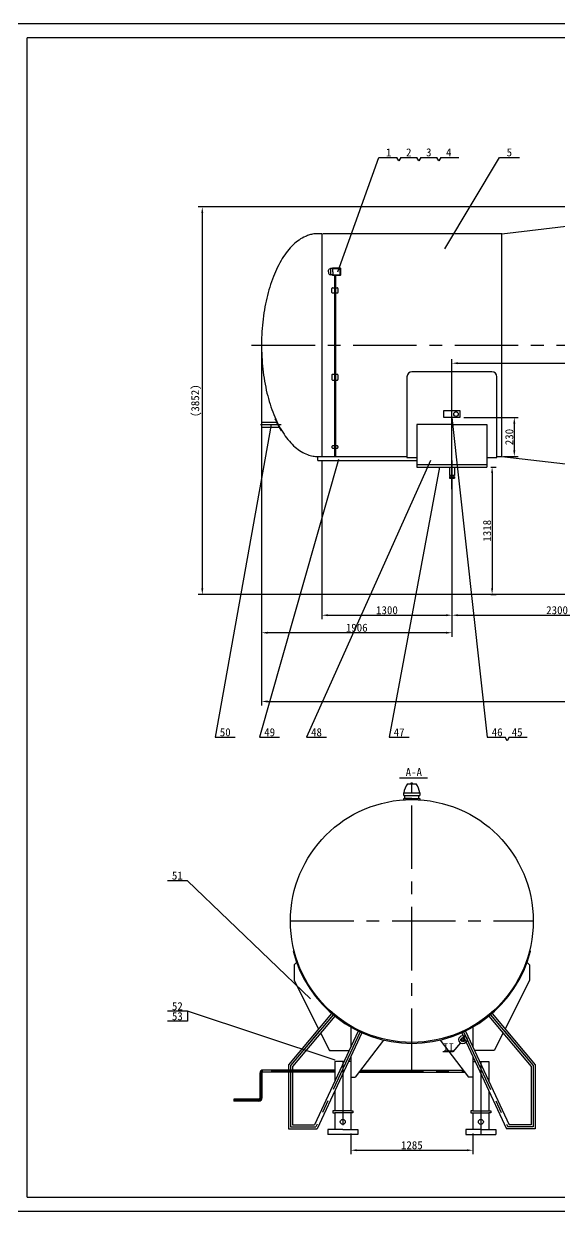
# Model space of a CAD drawing. Extents: x -95531 to 19990, y -17330 to 843.
# Drawn here: x -45236 to -44969, y -8623 to -8029 of the extents above; entities that cross this region are included whole.
import ezdxf

# ---------------------------------------------------------------- set-up
doc = ezdxf.new("R2010")
doc.units = 0
doc.linetypes.add('CENTERX2', pattern=[101.6, 63.5, -12.7, 12.7, -12.7])
doc.layers.get('0').update_dxf_attribs({"linetype": 'CONTINUOUS'})
doc.layers.get('DEFPOINTS').update_dxf_attribs({"linetype": 'CONTINUOUS'})
for name, color, linetype in [('1', 5, 'CONTINUOUS'), ('2', 1, 'CONTINUOUS'), ('LAYER1', 1, 'CONTINUOUS'), ('LAYER2', 2, 'CONTINUOUS'), ('LAYER3', 5, 'CONTINUOUS'), ('LAYER6', 7, 'CENTERX2')]:
    doc.layers.add(name, color=color, linetype=linetype)
doc.styles.get("Standard").update_dxf_attribs({"font": 'SimSun.ttf', "height": 4})
doc.dimstyles.new('STANDARD$0', dxfattribs={"dimtxt": 5, "dimasz": 3, "dimexe": 2, "dimexo": 2, "dimgap": 0.5, "dimtad": 1, "dimdec": 4, "dimzin": 0, "dimdsep": 46, "dimtxsty": 'Standard', "dimcen": 2, "dimadec": 0, "dimazin": 0, "dimtfac": 1, "dimtdec": 4, "dimtofl": 0, "dimtmove": 0, "dimatfit": 3, "dimfxl": 1, "dimtolj": 1, "dimtzin": 0, "dimarcsym": 0})

# ---------------------------------------------------------------- blocks, each defined once
blk = doc.blocks.new('*D517')
at = {"color": 0, "linetype": 'ByBlock'}
for p, q in [((-46776.46, -8250.97), (-46773.89, -8250.97)), ((-46775.89, -8253.97), (-46775.89, -8311.7)), ((-46776.46, -8314.7), (-46773.89, -8314.7))]:
    blk.add_line(p, q, dxfattribs=at)
for points in [[(-46776.39, -8253.97), (-46775.39, -8253.97), (-46775.89, -8250.97)], [(-46776.39, -8311.7), (-46775.39, -8311.7), (-46775.89, -8314.7)]]:
    blk.add_solid(points, dxfattribs=at)
at = {"layer": 'DEFPOINTS', "color": 0, "linetype": 'ByBlock'}
for p in [(-46778.46, -8250.97), (-46778.46, -8314.7), (-46775.89, -8314.7)]:
    blk.add_point(p, dxfattribs=at)
at = {"color": 0, "linetype": 'ByBlock', "insert": (-46778.39, -8282.84), "char_height": 4, "attachment_point": 5, "rotation": 90}
blk.add_mtext('\\A1;1318', dxfattribs=at)
blk = doc.blocks.new('*D523')
at = {"color": 0, "linetype": 'ByBlock'}
for p, q in [((-46798.52, -8584.15), (-46798.52, -8594.59)), ((-46737.52, -8584.15), (-46737.52, -8594.59)), ((-46795.52, -8592.59), (-46740.52, -8592.59))]:
    blk.add_line(p, q, dxfattribs=at)
for points in [[(-46795.52, -8592.09), (-46795.52, -8593.09), (-46798.52, -8592.59)], [(-46740.52, -8592.09), (-46740.52, -8593.09), (-46737.52, -8592.59)]]:
    blk.add_solid(points, dxfattribs=at)
at = {"layer": 'DEFPOINTS', "color": 0, "linetype": 'ByBlock'}
for p in [(-46798.52, -8582.15), (-46737.52, -8582.15), (-46737.52, -8592.59)]:
    blk.add_point(p, dxfattribs=at)
at = {"color": 0, "linetype": 'ByBlock', "insert": (-46768.02, -8590.09), "char_height": 4, "attachment_point": 5}
blk.add_mtext('\\A1;1285', dxfattribs=at)
blk = doc.blocks.new('*D552')
at = {"color": 0, "linetype": 'ByBlock'}
for p, q in [((-44907.2, -8247.96), (-44907.2, -8327.07)), ((-45022.2, -8264), (-45022.2, -8327.07)), ((-45019.2, -8325.07), (-44910.2, -8325.07))]:
    blk.add_line(p, q, dxfattribs=at)
for points in [[(-45019.2, -8324.57), (-45019.2, -8325.57), (-45022.2, -8325.07)], [(-44910.2, -8324.57), (-44910.2, -8325.57), (-44907.2, -8325.07)]]:
    blk.add_solid(points, dxfattribs=at)
at = {"layer": 'DEFPOINTS', "color": 0, "linetype": 'ByBlock'}
for p in [(-44907.2, -8245.96), (-45022.2, -8262), (-44907.2, -8325.07)]:
    blk.add_point(p, dxfattribs=at)
at = {"color": 0, "linetype": 'ByBlock', "insert": (-44969.66, -8322.57), "char_height": 4, "attachment_point": 5}
blk.add_mtext('\\A1;2300', dxfattribs=at)
blk = doc.blocks.new('*D553')
at = {"color": 0, "linetype": 'ByBlock'}
for p, q in [((-45087.2, -8247.7), (-45087.2, -8327.08)), ((-45022.2, -8247.7), (-45022.2, -8327.08)), ((-45084.2, -8325.08), (-45025.2, -8325.08))]:
    blk.add_line(p, q, dxfattribs=at)
for points in [[(-45084.2, -8324.58), (-45084.2, -8325.58), (-45087.2, -8325.08)], [(-45025.2, -8324.58), (-45025.2, -8325.58), (-45022.2, -8325.08)]]:
    blk.add_solid(points, dxfattribs=at)
at = {"layer": 'DEFPOINTS', "color": 0, "linetype": 'ByBlock'}
for p in [(-45087.2, -8245.7), (-45022.2, -8245.7), (-45022.2, -8325.08)]:
    blk.add_point(p, dxfattribs=at)
at = {"color": 0, "linetype": 'ByBlock', "insert": (-45054.7, -8322.58), "char_height": 4, "attachment_point": 5}
blk.add_mtext('\\A1;1300', dxfattribs=at)
blk = doc.blocks.new('*D554')
at = {"color": 0, "linetype": 'ByBlock'}
for p, q in [((-45117.4, -8192), (-45117.4, -8335.83)), ((-45022.2, -8287.14), (-45022.2, -8335.83)), ((-45025.2, -8333.83), (-45114.4, -8333.83))]:
    blk.add_line(p, q, dxfattribs=at)
for points in [[(-45114.4, -8333.33), (-45114.4, -8334.33), (-45117.4, -8333.83)], [(-45025.2, -8333.33), (-45025.2, -8334.33), (-45022.2, -8333.83)]]:
    blk.add_solid(points, dxfattribs=at)
at = {"layer": 'DEFPOINTS', "color": 0, "linetype": 'ByBlock'}
for p in [(-45117.4, -8190), (-45022.2, -8285.14), (-45117.4, -8333.83)]:
    blk.add_point(p, dxfattribs=at)
at = {"color": 0, "linetype": 'ByBlock', "insert": (-45069.8, -8331.33), "char_height": 4, "attachment_point": 5}
blk.add_mtext('\\A1;1906', dxfattribs=at)
blk = doc.blocks.new('*D555')
at = {"color": 0, "linetype": 'ByBlock'}
for p, q in [((-45016.2, -8226.25), (-44989.03, -8226.25)), ((-44991.03, -8229.25), (-44991.03, -8242.7)), ((-44996.45, -8245.7), (-44989.03, -8245.7))]:
    blk.add_line(p, q, dxfattribs=at)
for points in [[(-44991.53, -8229.25), (-44990.53, -8229.25), (-44991.03, -8226.25)], [(-44991.53, -8242.7), (-44990.53, -8242.7), (-44991.03, -8245.7)]]:
    blk.add_solid(points, dxfattribs=at)
at = {"layer": 'DEFPOINTS', "color": 0, "linetype": 'ByBlock'}
for p in [(-45018.2, -8226.25), (-44998.45, -8245.7), (-44991.03, -8245.7)]:
    blk.add_point(p, dxfattribs=at)
at = {"color": 0, "linetype": 'ByBlock', "insert": (-44993.53, -8235.97), "char_height": 4, "attachment_point": 5, "rotation": 90}
blk.add_mtext('\\A1;230', dxfattribs=at)
blk = doc.blocks.new('*D556')
at = {"color": 0, "linetype": 'ByBlock'}
for p, q in [((-45022.2, -8220.75), (-45022.2, -8197.08)), ((-45019.2, -8199.08), (-44888.2, -8199.08)), ((-44885.2, -8260.77), (-44885.2, -8197.08))]:
    blk.add_line(p, q, dxfattribs=at)
for points in [[(-45019.2, -8198.58), (-45019.2, -8199.58), (-45022.2, -8199.08)], [(-44888.2, -8198.58), (-44888.2, -8199.58), (-44885.2, -8199.08)]]:
    blk.add_solid(points, dxfattribs=at)
at = {"layer": 'DEFPOINTS', "color": 0, "linetype": 'ByBlock'}
for p in [(-44885.2, -8199.08), (-45022.2, -8222.75), (-44885.2, -8262.77)]:
    blk.add_point(p, dxfattribs=at)
at = {"color": 0, "linetype": 'ByBlock', "insert": (-44953.7, -8196.58), "char_height": 4, "attachment_point": 5}
blk.add_mtext('\\A1;2740', dxfattribs=at)
blk = doc.blocks.new('*D559')
at = {"color": 0, "linetype": 'ByBlock'}
for p, q in [((-45117.4, -8220.68), (-45117.4, -8370.2)), ((-44468.2, -8310.17), (-44468.2, -8370.2)), ((-45114.4, -8368.2), (-44471.2, -8368.2))]:
    blk.add_line(p, q, dxfattribs=at)
for points in [[(-45114.4, -8367.7), (-45114.4, -8368.7), (-45117.4, -8368.2)], [(-44471.2, -8367.7), (-44471.2, -8368.7), (-44468.2, -8368.2)]]:
    blk.add_solid(points, dxfattribs=at)
at = {"layer": 'DEFPOINTS', "color": 0, "linetype": 'ByBlock'}
for p in [(-45117.4, -8218.68), (-44468.2, -8308.17), (-44468.2, -8368.2)]:
    blk.add_point(p, dxfattribs=at)
at = {"color": 0, "linetype": 'ByBlock', "insert": (-44792.8, -8365.16), "char_height": 4, "attachment_point": 5}
blk.add_mtext('\\A1;(12986)', dxfattribs=at)
blk = doc.blocks.new('*D560')
at = {"color": 0, "linetype": 'ByBlock'}
for p, q in [((-44916.2, -8120.93), (-45149, -8120.93)), ((-45147, -8123.93), (-45147, -8311.7)), ((-44936.84, -8314.7), (-45149, -8314.7))]:
    blk.add_line(p, q, dxfattribs=at)
for points in [[(-45147.5, -8123.93), (-45146.5, -8123.93), (-45147, -8120.93)], [(-45147.5, -8311.7), (-45146.5, -8311.7), (-45147, -8314.7)]]:
    blk.add_solid(points, dxfattribs=at)
at = {"layer": 'DEFPOINTS', "color": 0, "linetype": 'ByBlock'}
for p in [(-44914.2, -8120.93), (-45147, -8314.7), (-44934.84, -8314.7)]:
    blk.add_point(p, dxfattribs=at)
at = {"color": 0, "linetype": 'ByBlock', "insert": (-45150.03, -8217.82), "char_height": 4, "attachment_point": 5, "rotation": 90}
blk.add_mtext('\\A1;(3852)', dxfattribs=at)

msp = doc.modelspace()

# ---------------------------------------------------------------- linework, layer by layer
at = {"layer": '1', "color": 2}
for p, q in [((-43998.45906, -8029.33823), (-45259.45906, -8029.33823)), ((-45259.45906, -8623.08423), (-43998.45906, -8623.08423))]:
    msp.add_line(p, q, dxfattribs=at)
at = {"layer": '1', "color": 1}
for p, q in [((-45046.2512, -8415.14048), (-45038.2712, -8415.14048)), ((-45046.2512, -8416.63683), (-45038.2712, -8416.63683)), ((-45046.2512, -8417.38478), (-45046.2512, -8416.63683)), ((-45038.2712, -8416.63683), (-45038.2712, -8417.38478)), ((-45234.45906, -8616.02423), (-44035.51906, -8616.02423))]:
    msp.add_line(p, q, dxfattribs=at)
at = {"layer": '2'}
msp.add_line((-44005.51907, -8036.39823), (-45234.45906, -8036.39823), dxfattribs=at)
at = {"layer": 'LAYER1'}
for p, q in [((-45058.80423, -8096.16173), (-45049.80423, -8096.16173)), ((-45047.80423, -8096.16173), (-45039.80423, -8096.16173)), ((-45037.80423, -8096.16173), (-45029.80423, -8096.16173)), ((-45027.80423, -8096.16173), (-45018.80423, -8096.16173)), ((-44998.5181, -8096.16173), (-44988.5181, -8096.16173)), ((-45087.19628, -8134.29916), (-45089.19628, -8134.29916)), ((-45087.19628, -8134.29916), (-45087.19628, -8245.69916)), ((-44997.19628, -8134.29916), (-45086.69628, -8134.29916)), ((-44997.19628, -8134.29916), (-44954.19628, -8129.29916)), ((-44997.19628, -8245.69916), (-44997.19628, -8134.29916)), ((-45083.46707, -8151.96039), (-45082.89628, -8151.79089)), ((-45081.69628, -8151.79089), (-45082.89628, -8151.79089)), ((-45082.89628, -8151.79089), (-45082.89628, -8154.82269)), ((-45077.94628, -8151.61443), (-45081.94628, -8151.61443)), ((-45081.69628, -8153.30679), (-45081.69628, -8151.79089)), ((-45081.69628, -8151.79089), (-45078.19628, -8151.79089)), ((-45078.19628, -8151.79089), (-45078.19628, -8154.82269)), ((-45077.69628, -8154.74916), (-45077.69628, -8151.86443)), ((-45083.89628, -8153.30679), (-45083.89628, -8152.53557)), ((-45083.89628, -8153.30679), (-45083.89628, -8154.07802)), ((-45083.46707, -8154.6532), (-45082.89628, -8154.82269)), ((-45081.69628, -8154.82269), (-45082.89628, -8154.82269)), ((-45081.94628, -8154.99916), (-45080.94628, -8154.99916)), ((-45081.69628, -8153.30679), (-45081.69628, -8154.82269)), ((-45081.69628, -8154.82269), (-45078.19628, -8154.82269)), ((-45080.94628, -8154.82269), (-45080.94628, -8245.69916)), ((-45080.44628, -8154.82269), (-45080.44628, -8245.69916)), ((-45080.44628, -8154.99916), (-45077.94628, -8154.99916)), ((-45082.19628, -8163.74916), (-45082.19628, -8161.63522)), ((-45081.94628, -8161.38522), (-45080.94628, -8161.38522)), ((-45080.94628, -8163.99916), (-45081.94628, -8163.99916)), ((-45080.44628, -8161.38522), (-45079.44628, -8161.38522)), ((-45079.44628, -8163.99916), (-45080.44628, -8163.99916)), ((-45079.19628, -8161.63522), (-45079.19628, -8163.74916)), ((-45082.19628, -8204.92313), (-45082.19628, -8207.24916)), ((-45080.94628, -8204.67313), (-45081.94628, -8204.67313)), ((-45079.44628, -8204.67313), (-45080.44628, -8204.67313)), ((-45079.19628, -8204.92313), (-45079.19628, -8207.24916)), ((-45002.19628, -8203.34916), (-45042.19628, -8203.34916)), ((-45081.94628, -8207.49916), (-45080.94628, -8207.49916)), ((-45080.44628, -8207.49916), (-45079.44628, -8207.49916)), ((-45044.69628, -8205.84916), (-45044.69628, -8244.99916)), ((-44999.69628, -8244.99916), (-44999.69628, -8205.84916)), ((-45026.19628, -8222.74804), (-45018.19628, -8222.74804)), ((-45026.19628, -8226.24804), (-45026.19628, -8222.74804)), ((-45018.19628, -8222.74804), (-45018.19628, -8226.24804)), ((-45117.39606, -8228.53227), (-45117.39606, -8231.03227)), ((-45117.39606, -8228.53227), (-45109.93058, -8228.53227)), ((-45110.40798, -8226.78227), (-45110.68222, -8226.90391)), ((-45018.19628, -8226.24804), (-45026.19628, -8226.24804)), ((-45117.39606, -8231.03227), (-45108.65069, -8231.03227)), ((-45107.2986, -8232.78227), (-45107.55517, -8232.93773)), ((-45022.19628, -8229.66636), (-45039.69628, -8229.66636)), ((-45039.69628, -8229.66636), (-45039.69628, -8246.19916)), ((-45022.19628, -8229.66636), (-45004.69628, -8229.66636)), ((-45004.69628, -8229.66636), (-45004.69628, -8246.19916)), ((-45082.19628, -8240.66011), (-45082.19628, -8241.24916)), ((-45080.94628, -8240.41011), (-45081.94628, -8240.41011)), ((-45079.44628, -8240.41011), (-45080.44628, -8240.41011)), ((-45079.19628, -8240.66011), (-45079.19628, -8241.24916)), ((-45089.19628, -8245.69916), (-45044.69628, -8245.69916)), ((-45089.19628, -8247.69916), (-45089.19628, -8245.69916)), ((-45081.94628, -8241.49916), (-45080.94628, -8241.49916)), ((-45080.44628, -8241.49916), (-45079.44628, -8241.49916)), ((-45044.69628, -8244.99916), (-45044.69628, -8246.19916)), ((-45044.69628, -8246.19916), (-45039.69628, -8246.19916)), ((-45039.69628, -8246.19916), (-45039.69628, -8250.97374)), ((-45004.69628, -8246.19916), (-45004.69628, -8250.97374)), ((-45004.69628, -8246.19916), (-44999.69628, -8246.19916)), ((-44999.69628, -8246.19916), (-44999.69628, -8244.99916)), ((-44999.69628, -8245.69916), (-44997.19628, -8245.69916)), ((-44997.19628, -8245.69916), (-44954.19628, -8250.69916)), ((-45089.19628, -8247.69916), (-45039.69628, -8247.69916)), ((-45039.69628, -8249.72374), (-45004.69628, -8249.72374)), ((-45039.69628, -8250.97374), (-45004.69628, -8250.97374)), ((-45023.44628, -8250.97374), (-45023.44628, -8255.17374)), ((-45022.19628, -8250.97374), (-45020.94628, -8250.97374)), ((-45020.94628, -8250.97374), (-45020.94628, -8255.17374)), ((-45020.94628, -8255.17374), (-45023.44628, -8255.17374)), ((-45023.44628, -8255.17374), (-45023.34628, -8255.17374)), ((-45023.44628, -8255.80336), (-45020.94628, -8255.80336)), ((-45023.44628, -8255.80336), (-45023.34628, -8255.80336)), ((-45023.44628, -8255.80336), (-45023.44628, -8256.60336)), ((-45023.44628, -8256.60336), (-45020.94628, -8256.60336)), ((-45023.09628, -8255.55336), (-45023.09628, -8255.42374)), ((-45021.29628, -8255.42374), (-45021.29628, -8255.55336)), ((-45021.04628, -8255.17374), (-45020.94628, -8255.17374)), ((-45020.94628, -8255.80336), (-45021.04628, -8255.80336)), ((-45020.94628, -8255.80336), (-45020.94628, -8256.60336)), ((-44468.19628, -8314.69916), (-45119.66528, -8314.69916)), ((-45140.52674, -8386.11554), (-45130.52674, -8386.11554)), ((-45118.33738, -8386.11554), (-45108.33738, -8386.11554)), ((-45094.92034, -8386.11554), (-45084.92034, -8386.11554)), ((-45053.61521, -8386.11554), (-45043.61521, -8386.11554)), ((-45004.60633, -8386.11554), (-44995.60633, -8386.11554)), ((-44993.60633, -8386.11554), (-44984.60633, -8386.11554)), ((-45044.377, -8409.32444), (-45040.1454, -8409.32444)), ((-45042.5112, -8409.32444), (-45042.5112, -8408.88714)), ((-45042.5112, -8408.88714), (-45042.0112, -8408.88714)), ((-45042.2612, -8409.32444), (-45042.5112, -8409.32444)), ((-45042.0112, -8408.88714), (-45042.0112, -8409.32444)), ((-45046.2512, -8415.14048), (-45046.2512, -8413.92303)), ((-45046.2512, -8413.92303), (-45038.2712, -8413.92303)), ((-45045.7612, -8416.63683), (-45045.7612, -8415.14048)), ((-45042.2612, -8416.63683), (-45045.7612, -8416.63683)), ((-45038.7612, -8416.63683), (-45038.7612, -8415.14048)), ((-45038.2712, -8413.92303), (-45038.2712, -8415.14048)), ((-45154.46675, -8457.79467), (-45164.46675, -8457.79467)), ((-45101.07863, -8492.9535), (-45101.56312, -8493.07706)), ((-44983.44377, -8492.9535), (-44982.95928, -8493.07706)), ((-45099.85417, -8498.6535), (-45101.09161, -8499.89094)), ((-45101.09161, -8499.89094), (-45101.09161, -8507.6535)), ((-44984.66823, -8498.6535), (-44983.4308, -8499.89094)), ((-44983.4308, -8499.89094), (-44983.4308, -8507.6535)), ((-45101.09161, -8507.6535), (-45088.8557, -8531.92694)), ((-44983.4308, -8507.6535), (-44995.6667, -8531.92694)), ((-45154.46675, -8523.08501), (-45164.46675, -8523.08501)), ((-45082.3606, -8524.18637), (-45103.9612, -8549.92897)), ((-45080.82851, -8525.47195), (-45101.9612, -8550.65691)), ((-45003.6939, -8525.47195), (-44982.5612, -8550.65691)), ((-45002.16181, -8524.18637), (-44980.5612, -8549.92897)), ((-45154.46675, -8528.08501), (-45164.46675, -8528.08501)), ((-45072.7612, -8531.01186), (-45072.7612, -8540.99476)), ((-45011.7612, -8531.01186), (-45011.7612, -8540.99476)), ((-45069.02829, -8532.98951), (-45090.88045, -8579.85161)), ((-45067.21568, -8533.83475), (-45089.60631, -8581.85161)), ((-45087.87588, -8533.87069), (-45083.44859, -8542.6535)), ((-45056.42776, -8537.49129), (-45070.5112, -8556.11186)), ((-45028.09464, -8537.49129), (-45014.0112, -8556.11186)), ((-45017.30673, -8533.83475), (-44994.9161, -8581.85161)), ((-45016.29897, -8535.99589), (-45017.22435, -8536.46726)), ((-45015.45068, -8537.81506), (-45016.31384, -8538.25474)), ((-45015.49411, -8532.98951), (-44993.64196, -8579.85161)), ((-44996.64652, -8533.87069), (-45001.07381, -8542.6535)), ((-45083.0112, -8542.6535), (-45083.44859, -8542.6535)), ((-45083.44859, -8542.6535), (-45083.0112, -8542.6535)), ((-45083.0112, -8542.6535), (-45073.53469, -8542.6535)), ((-45001.07381, -8542.6535), (-45010.98772, -8542.6535)), ((-45001.07381, -8542.6535), (-45001.5112, -8542.6535)), ((-45103.9612, -8549.92897), (-45103.9612, -8552.48161)), ((-45103.9612, -8549.92897), (-45103.9612, -8552.48161)), ((-45080.7612, -8548.25471), (-45080.7612, -8558.15082)), ((-45076.14657, -8548.25471), (-45080.7612, -8548.25471)), ((-45072.7612, -8548.25471), (-45073.93981, -8548.25471)), ((-45072.7612, -8545.72716), (-45072.7612, -8569.59381)), ((-45011.7612, -8545.72716), (-45011.7612, -8569.59381)), ((-45011.7612, -8548.25471), (-45010.58259, -8548.25471)), ((-45008.37583, -8548.25471), (-45003.7612, -8548.25471)), ((-45003.7612, -8548.25471), (-45003.7612, -8558.15082)), ((-44980.5612, -8549.92897), (-44980.5612, -8552.48161)), ((-45118.15943, -8553.98161), (-45118.15943, -8566.4821)), ((-45117.15943, -8553.98161), (-45117.15943, -8566.4821)), ((-45080.7612, -8552.48161), (-45116.65943, -8552.48161)), ((-45080.7612, -8553.48161), (-45116.65943, -8553.48161)), ((-45103.9612, -8553.48161), (-45103.9612, -8581.85161)), ((-45101.9612, -8550.65691), (-45101.9612, -8552.48161)), ((-45101.9612, -8550.65691), (-45101.9612, -8552.48161)), ((-45101.9612, -8553.48161), (-45101.9612, -8579.85161)), ((-45068.52184, -8553.48161), (-45016.00056, -8553.48161)), ((-45067.7655, -8552.48161), (-45016.7569, -8552.48161)), ((-44982.5612, -8550.65691), (-44982.5612, -8552.48161)), ((-44982.5612, -8552.48161), (-44982.5612, -8579.85161)), ((-44980.5612, -8552.48161), (-44980.5612, -8581.85161)), ((-45072.7612, -8556.11186), (-45070.5112, -8556.11186)), ((-45011.7612, -8556.11186), (-45014.0112, -8556.11186)), ((-45131.20905, -8566.9821), (-45131.20905, -8567.9821)), ((-45118.65943, -8566.9821), (-45131.20905, -8566.9821)), ((-45080.7612, -8562.88322), (-45080.7612, -8569.59381)), ((-45003.7612, -8562.88322), (-45003.7612, -8569.59381)), ((-45118.65943, -8567.9821), (-45131.20905, -8567.9821)), ((-45081.7612, -8572.83421), (-45081.7612, -8573.83421)), ((-45081.5112, -8572.83421), (-45081.7612, -8572.83421)), ((-45080.7612, -8572.83421), (-45081.5112, -8572.83421)), ((-45080.7612, -8569.59381), (-45080.7612, -8572.83421)), ((-45072.7612, -8572.83421), (-45080.7612, -8572.83421)), ((-45072.7612, -8569.59381), (-45072.7612, -8572.83421)), ((-45072.7612, -8572.83421), (-45072.0112, -8572.83421)), ((-45072.0112, -8572.83421), (-45071.7612, -8572.83421)), ((-45071.7612, -8572.83421), (-45071.7612, -8573.83421)), ((-45012.5112, -8572.83421), (-45012.7612, -8572.83421)), ((-45012.7612, -8572.83421), (-45012.7612, -8573.83421)), ((-45011.7612, -8572.83421), (-45012.5112, -8572.83421)), ((-45011.7612, -8569.59381), (-45011.7612, -8572.83421)), ((-45011.7612, -8572.83421), (-45003.7612, -8572.83421)), ((-45003.7612, -8569.59381), (-45003.7612, -8572.83421)), ((-45003.7612, -8572.83421), (-45003.0112, -8572.83421)), ((-45003.0112, -8572.83421), (-45002.7612, -8572.83421)), ((-45002.7612, -8572.83421), (-45002.7612, -8573.83421)), ((-45081.7612, -8573.83421), (-45080.7612, -8573.83421)), ((-45080.7612, -8573.83421), (-45080.7612, -8582.1535)), ((-45072.7612, -8573.83421), (-45080.7612, -8573.83421)), ((-45072.7612, -8573.83421), (-45072.7612, -8582.1535)), ((-45071.7612, -8573.83421), (-45072.7612, -8573.83421)), ((-45012.7612, -8573.83421), (-45011.7612, -8573.83421)), ((-45011.7612, -8573.83421), (-45003.7612, -8573.83421)), ((-45011.7612, -8573.83421), (-45011.7612, -8582.1535)), ((-45002.7612, -8573.83421), (-45003.7612, -8573.83421)), ((-45003.7612, -8573.83421), (-45003.7612, -8582.1535)), ((-45103.9612, -8581.85161), (-45089.60631, -8581.85161)), ((-45101.9612, -8579.85161), (-45090.88045, -8579.85161)), ((-45084.2612, -8582.1535), (-45084.2612, -8584.6535)), ((-45076.7612, -8582.1535), (-45084.2612, -8582.1535)), ((-45069.2612, -8584.6535), (-45084.2612, -8584.6535)), ((-45076.7612, -8582.1535), (-45069.2612, -8582.1535)), ((-45069.2612, -8582.1535), (-45069.2612, -8584.6535)), ((-45015.2612, -8582.1535), (-45015.2612, -8584.6535)), ((-45007.7612, -8582.1535), (-45015.2612, -8582.1535)), ((-45015.2612, -8584.6535), (-45000.2612, -8584.6535)), ((-45007.7612, -8582.1535), (-45000.2612, -8582.1535)), ((-45000.2612, -8582.1535), (-45000.2612, -8584.6535)), ((-44980.5612, -8581.85161), (-44994.9161, -8581.85161)), ((-44982.5612, -8579.85161), (-44993.64196, -8579.85161))]:
    msp.add_line(p, q, dxfattribs=at)
for centre, radius in [((-45020.19628, -8224.49804), 1.14068), ((-45042.2612, -8477.9535), 60.7), ((-45016.76909, -8537.361), 1.00301), ((-45016.76909, -8537.361), 0.50301), ((-45076.7612, -8578.39967), 1.25), ((-45007.7612, -8578.39967), 1.25)]:
    msp.add_circle(centre, radius, dxfattribs=at)
for centre, radius, start, end in [((-45083.29628, -8152.53557), 0.6, 106.5387869, 180), ((-45081.94628, -8151.86443), 0.25, 90, 162.89374448), ((-45077.94628, -8151.86443), 0.25, 0, 90), ((-45083.29628, -8154.07802), 0.6, 180, 253.4612131), ((-45081.94628, -8154.74916), 0.25, 197.10625552, 270), ((-45077.94628, -8154.74916), 0.25, 270, 0), ((-45081.94628, -8161.63522), 0.25, 90, 180), ((-45081.94628, -8163.74916), 0.25, 180, 270), ((-45079.44628, -8161.63522), 0.25, 0, 90), ((-45079.44628, -8163.74916), 0.25, 270, 0), ((-45081.94628, -8204.92313), 0.25, 90, 180), ((-45079.44628, -8204.92313), 0.25, 0, 90), ((-45042.19628, -8205.84916), 2.5, 90, 180), ((-45002.19628, -8205.84916), 2.5, 0, 90), ((-45081.94628, -8207.24916), 0.25, 180, 270), ((-45079.44628, -8207.24916), 0.25, 270, 0), ((-45081.94628, -8240.66011), 0.25, 90, 180), ((-45079.44628, -8240.66011), 0.25, 0, 90), ((-45081.94628, -8241.24916), 0.25, 180, 270), ((-45079.44628, -8241.24916), 0.25, 270, 0), ((-45023.34628, -8255.42374), 0.25, 0, 90), ((-45023.34628, -8255.55336), 0.25, 270, 0), ((-45021.04628, -8255.42374), 0.25, 90, 180), ((-45021.04628, -8255.55336), 0.25, 180, 270), ((-45036.71222, -8415.12951), 9.61497, 142.8608097, 172.79158085), ((-45047.81018, -8415.12951), 9.61497, 7.20841915, 37.1391903), ((-45042.2612, -8477.9535), 61.2, 194.30697459, 345.69302541), ((-45116.65943, -8553.98161), 1.5, 90, 180), ((-45116.65943, -8553.98161), 0.5, 90, 180), ((-45118.65943, -8566.4821), 0.5, 270, 0), ((-45118.65943, -8566.4821), 1.5, 270, 360)]:
    msp.add_arc(centre, radius, start, end, dxfattribs=at)
for points, knots in [([(-45089.19628, -8134.29916), (-45089.90355, -8134.29916), (-45090.61081, -8134.35114), (-45092.01992, -8134.55842), (-45092.72176, -8134.71372), (-45094.11504, -8135.12586), (-45094.80648, -8135.38269), (-45096.55438, -8136.16537), (-45097.60038, -8136.76142), (-45099.64365, -8138.18141), (-45100.64098, -8139.00533), (-45102.57606, -8140.86813), (-45103.51384, -8141.90703), (-45105.31985, -8144.18552), (-45106.18809, -8145.42513), (-45107.84551, -8148.08895), (-45108.63469, -8149.51317), (-45110.12503, -8152.52805), (-45110.82618, -8154.11872), (-45112.13224, -8157.44629), (-45112.73714, -8159.18318), (-45113.84345, -8162.78112), (-45114.34486, -8164.64215), (-45115.23806, -8168.4646), (-45115.62986, -8170.42601), (-45116.29902, -8174.42413), (-45116.57639, -8176.46084), (-45117.01326, -8180.58345), (-45117.17275, -8182.66935), (-45117.3719, -8186.86359), (-45117.41155, -8188.97193), (-45117.37049, -8193.18398), (-45117.28979, -8195.28769), (-45117.00905, -8199.46349), (-45116.809, -8201.53558), (-45116.29206, -8205.62156), (-45115.97516, -8207.63544), (-45115.22843, -8211.57923), (-45114.7986, -8213.50913), (-45113.83128, -8217.26027), (-45113.29378, -8219.08151), (-45112.11765, -8222.59211), (-45111.47902, -8224.28147), (-45110.1082, -8227.50684), (-45109.37603, -8229.04284), (-45107.82663, -8231.94197), (-45107.00942, -8233.30508), (-45105.29912, -8235.84098), (-45104.40605, -8237.01377), (-45102.55372, -8239.15356), (-45101.59446, -8240.12058), (-45099.61999, -8241.83509), (-45098.60475, -8242.58259), (-45096.52977, -8243.84564), (-45095.46997, -8244.36114), (-45093.49233, -8245.08609), (-45092.579, -8245.33133), (-45090.84177, -8245.62879), (-45090.01903, -8245.69916), (-45089.19628, -8245.69916)], [0, 0, 0, 0, 0.073419238, 0.073419238, 0.146838477, 0.146838477, 0.220257715, 0.220257715, 0.334426905, 0.334426905, 0.448596094, 0.448596094, 0.562765284, 0.562765284, 0.676934474, 0.676934474, 0.791103664, 0.791103664, 0.905272854, 0.905272854, 1.019442043, 1.019442043, 1.133611233, 1.133611233, 1.247780423, 1.247780423, 1.361949613, 1.361949613, 1.476118802, 1.476118802, 1.590287992, 1.590287992, 1.704457182, 1.704457182, 1.818626372, 1.818626372, 1.932795562, 1.932795562, 2.046964751, 2.046964751, 2.161133941, 2.161133941, 2.275303131, 2.275303131, 2.389472321, 2.389472321, 2.50364151, 2.50364151, 2.6178107, 2.6178107, 2.73197989, 2.73197989, 2.84614908, 2.84614908, 2.96031827, 2.96031827, 3.056185322, 3.056185322, 3.141592654, 3.141592654, 3.141592654, 3.141592654]), ([(-45110.68222, -8226.90391), (-45110.60634, -8227.07497), (-45110.52993, -8227.24512), (-45109.66479, -8229.14798), (-45108.82071, -8230.78554), (-45107.8035, -8232.52426), (-45107.6798, -8232.73203), (-45107.55517, -8232.93773)], [2.2964486869, 2.2964486869, 2.2964486869, 2.2964486869, 2.3087179366, 2.3087179366, 2.4343988943, 2.4343988943, 2.4516462236, 2.4516462236, 2.4516462236, 2.4516462236])]:
    msp.add_open_spline(points, degree=3, knots=knots, dxfattribs=at)
at = {"layer": 'LAYER2'}
msp.add_circle((-45016.71345, -8537.25719), 2.06647, dxfattribs=at)
at = {"layer": 'LAYER3', "color": 1}
msp.add_line((-45234.45906, -8616.02423), (-45234.45906, -8036.39823), dxfattribs=at)
at = {"layer": 'LAYER3'}
for p, q in [((-45079.19628, -8153.30679), (-45058.80423, -8096.16173)), ((-45048.80423, -8097.89378), (-45049.80423, -8096.16173)), ((-45047.80423, -8096.16173), (-45048.80423, -8097.89378)), ((-45038.80423, -8097.89378), (-45039.80423, -8096.16173)), ((-45037.80423, -8096.16173), (-45038.80423, -8097.89378)), ((-45028.80423, -8097.89378), (-45029.80423, -8096.16173)), ((-45027.80423, -8096.16173), (-45028.80423, -8097.89378)), ((-45025.70771, -8141.852), (-44998.5181, -8096.16173)), ((-45022.19628, -8226.24804), (-45004.60633, -8386.11554)), ((-45112.58859, -8229.79044), (-45140.52674, -8386.11554)), ((-45078.93696, -8247.22255), (-45118.33738, -8386.11554)), ((-45032.99479, -8247.68126), (-45094.92034, -8386.11554)), ((-45028.40372, -8250.97374), (-45053.61521, -8386.11554)), ((-44994.60633, -8387.84759), (-44995.60633, -8386.11554)), ((-44993.60633, -8386.11554), (-44994.60633, -8387.84759)), ((-45048.44492, -8406.33777), (-45034.34946, -8406.33777)), ((-45092.94495, -8516.83903), (-45154.46675, -8457.79467)), ((-45080.54877, -8547.57438), (-45154.46675, -8523.08501)), ((-45154.46675, -8523.08501), (-45154.46675, -8528.08501)), ((-45021.83917, -8543.38607), (-45026.83917, -8543.38607)), ((-45017.92963, -8538.92788), (-45021.83917, -8543.38607))]:
    msp.add_line(p, q, dxfattribs=at)
at = {"layer": 'LAYER6', "ltscale": 0.5}
for p, q in [((-45122.39627, -8189.99916), (-44480.52697, -8189.99916)), ((-45042.2612, -8553.48161), (-45042.2612, -8408.88714)), ((-45102.9612, -8477.9535), (-44981.5612, -8477.9535)), ((-45081.5998, -8524.83542), (-45102.9612, -8550.29294)), ((-45002.9226, -8524.83542), (-44981.5612, -8550.29294)), ((-45068.12544, -8533.41954), (-45090.24338, -8580.85161)), ((-45016.39696, -8533.41954), (-44994.27903, -8580.85161)), ((-45076.7612, -8548.25471), (-45076.7612, -8584.6535)), ((-45080.7612, -8552.98161), (-45116.65943, -8552.98161)), ((-45102.9612, -8550.29294), (-45102.9612, -8580.85161)), ((-45068.14367, -8552.98161), (-45016.37873, -8552.98161)), ((-44981.5612, -8550.29294), (-44981.5612, -8580.85161)), ((-45102.9612, -8580.85161), (-45090.24338, -8580.85161)), ((-44981.5612, -8580.85161), (-44994.27903, -8580.85161))]:
    msp.add_line(p, q, dxfattribs=at)
at = {"layer": 'LAYER6'}
for p, q in [((-45022.19628, -8261.99537), (-45022.19628, -8203.34916)), ((-45117.91072, -8229.78227), (-45107.5583, -8229.78227)), ((-45088.36579, -8532.89881), (-45102.9612, -8550.29294)), ((-44996.15661, -8532.89881), (-44981.5612, -8550.29294)), ((-45007.7612, -8548.25471), (-45007.7612, -8584.6535)), ((-45117.65943, -8553.98161), (-45117.65943, -8566.4821)), ((-45118.65943, -8567.4821), (-45131.20905, -8567.4821))]:
    msp.add_line(p, q, dxfattribs=at)
for centre, start, end in [((-45116.65943, -8553.98161), 90, 180), ((-45118.65943, -8566.4821), 270, 0)]:
    msp.add_arc(centre, 1, start, end, dxfattribs=at)

# ---------------------------------------------------------------- texts
at = {"layer": 'LAYER3', "char_height": 4}
for s, insert, width, attachment_point in [('1', (-45053.80423, -8093.66173), 10, 5), ('2', (-45043.80423, -8093.66173), 10, 5), ('3', (-45033.80423, -8093.66173), 10, 5), ('4', (-45023.80423, -8093.66173), 10, 5), ('5', (-44993.5181, -8093.66173), 10, 5), ('50', (-45135.52674, -8383.61554), 10, 5), ('49', (-45113.33738, -8383.61554), 10, 5), ('48', (-45089.92034, -8383.61554), 10, 5), ('47', (-45048.61521, -8383.61554), 10, 5), ('46', (-44999.60633, -8383.61554), 10, 5), ('45', (-44989.60633, -8383.61554), 10, 5), ('A-A', (-45045.34649, -8401.52412), 38.0112, 1), ('51', (-45159.46675, -8455.29467), 10, 5), ('52', (-45159.46675, -8520.58501), 10, 5), ('53', (-45159.46675, -8525.58501), 10, 5), ('II', (-45026.62868, -8539.10425), 3.7811, 1)]:
    msp.add_mtext(s, dxfattribs=dict(at, insert=insert, width=width, attachment_point=attachment_point))

# ---------------------------------------------------------------- dimensions: what is measured, and where the dimension line sits
at = {"layer": 'LAYER3'}
for base, p1, p2, text, picture, middle in [((-45146.99994, -8314.69916), (-44914.19628, -8120.9328), (-44934.83523, -8314.69916), '(3852)', '*D560', (-45150.03327, -8217.81598)), ((-44991.03119, -8245.69916), (-45018.19628, -8226.24804), (-44998.44628, -8245.69916), '230', '*D555', (-44993.53119, -8235.9736))]:
    dim = msp.add_linear_dim(base=base, p1=p1, p2=p2, angle=90, text=text, dimstyle='STANDARD$0', dxfattribs=at)
    dim.commit()
    dim.dimension.update_dxf_attribs({"geometry": picture, "text_midpoint": middle})
for base, p1, p2, text, picture, middle in [((-45117.39627, -8333.83122), (-45022.19628, -8285.13942), (-45117.39627, -8189.99931), '1906', '*D554', (-45069.79627, -8331.33122)), ((-44885.19628, -8199.07565), (-45022.19628, -8222.74804), (-44885.19628, -8262.77357), '2740', '*D556', (-44953.69628, -8196.57565)), ((-44468.19628, -8368.19725), (-45117.39627, -8218.67888), (-44468.19628, -8308.17376), '(12986)', '*D559', (-44792.79627, -8365.16392)), ((-45022.19628, -8325.0811), (-45087.19628, -8245.69916), (-45022.19628, -8245.69916), '1300', '*D553', (-45054.69628, -8322.5811))]:
    dim = msp.add_linear_dim(base=base, p1=p1, p2=p2, text=text, dimstyle='STANDARD$0', dxfattribs=at)
    dim.commit()
    dim.dimension.update_dxf_attribs({"geometry": picture, "text_midpoint": middle})
dim = msp.add_linear_dim(base=(-44907.19628, -8325.06938), p1=(-45022.19628, -8261.99537), p2=(-44907.19628, -8245.96388), text='2300', dimstyle='STANDARD$0', dxfattribs=at)
dim.commit()
dim.dimension.update_dxf_attribs({"geometry": '*D552', "text_midpoint": (-44969.66198, -8325.06938), "dimtype": 160})
dim = msp.add_linear_dim(base=(-45002.12805, -8314.69916), p1=(-45004.69628, -8250.97374), p2=(-45004.69628, -8314.69916), angle=90, text='1318', dimstyle='STANDARD$0', dxfattribs=at)
dim.commit()
dim.dimension.update_dxf_attribs({"geometry": '*D517', "text_midpoint": (-45004.62805, -8282.83645), "insert": (1773.76041, 0)})
dim = msp.add_linear_dim(base=(-45011.7612, -8592.58809), p1=(-45072.7612, -8582.1535), p2=(-45011.7612, -8582.1535), text='1285', dimstyle='STANDARD$0', dxfattribs=at)
dim.commit()
dim.dimension.update_dxf_attribs({"geometry": '*D523', "text_midpoint": (-45042.2612, -8590.08809), "insert": (1725.76156, 0)})

doc.saveas('drawing.dxf')
